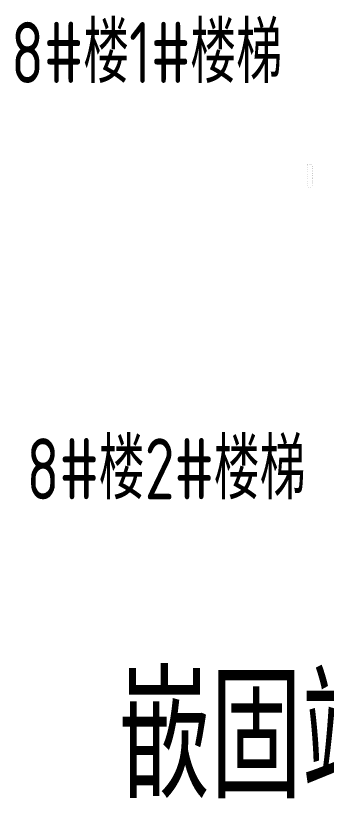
# Model space of a CAD drawing. Extents: x -187783 to -105087, y -63171 to 78346.
# Drawn here: x -187783 to -161109, y -63171 to 4068 of the extents above; entities that cross this region are included whole.
import ezdxf

# ---------------------------------------------------------------- set-up
doc = ezdxf.new("R2010")
doc.units = 0
doc.header["$LTSCALE"] = 500
doc.linetypes.add('109-34 轴网$0$L1$0$$AUDIT_BAD_LTYPE1', pattern=[0])
doc.layers.add('02-TEXT_标注', color=130, linetype='CONTINUOUS')
doc.layers.add('审图后修改', color=6, linetype='CONTINUOUS', plot=False)
doc.styles.add('TSSD_Rein', font='Tssdeng.shx', dxfattribs={"width": 0.7, "bigfont": 'hztxt.shx'})

msp = doc.modelspace()

# ---------------------------------------------------------------- linework, layer by layer
at = {"layer": '审图后修改', "linetype": '109-34 轴网$0$L1$0$$AUDIT_BAD_LTYPE1'}
msp.add_lwpolyline([(-162722.6, -8712.7, 0, 10, -0.5205671), (-162622.6, -8712.7, 0, 10, -0.5205671), (-162522.6, -8712.7, 0, 10, -0.5205671), (-162422.6, -8712.7, 0, 10, -0.5205671), (-162322.6, -8712.7, 0, 10, -0.5205671), (-162284.6, -8774.7, 0, 10, -0.5205671), (-162284.6, -8874.7, 0, 10, -0.5205671), (-162284.6, -8974.7, 0, 10, -0.5205671), (-162284.6, -9074.7, 0, 10, -0.5205671), (-162284.6, -9174.7, 0, 10, -0.5205671), (-162284.6, -9274.7, 0, 10, -0.5205671), (-162284.6, -9374.7, 0, 10, -0.5205671), (-162284.6, -9474.7, 0, 10, -0.5205671), (-162284.6, -9574.7, 0, 10, -0.5205671), (-162284.6, -9674.7, 0, 10, -0.5205671), (-162284.6, -9774.7, 0, 10, -0.5205671), (-162284.6, -9874.7, 0, 10, -0.5205671), (-162284.6, -9974.7, 0, 10, -0.5205671), (-162284.6, -10074.7, 0, 10, -0.5205671), (-162284.6, -10174.7, 0, 10, -0.5205671), (-162284.6, -10274.7, 0, 10, -0.5205671), (-162284.6, -10374.7, 0, 10, -0.5205671), (-162284.6, -10474.7, 0, 10, -0.5205671), (-162284.6, -10574.7, 0, 10, -0.5205671), (-162284.6, -10674.7, 0, 10, -0.5205671), (-162367.2, -10692.1, 0, 10, -0.5205671), (-162467.2, -10692.1, 0, 10, -0.5205671), (-162567.2, -10692.1, 0, 10, -0.5205671), (-162667.2, -10692.1, 0, 10, -0.5205671), (-162722.6, -10647.5, 0, 10, -0.5205671), (-162722.6, -10547.5, 0, 10, -0.5205671), (-162722.6, -10447.5, 0, 10, -0.5205671), (-162722.6, -10347.5, 0, 10, -0.5205671), (-162722.6, -10247.5, 0, 10, -0.5205671), (-162722.6, -10147.5, 0, 10, -0.5205671), (-162722.6, -10047.5, 0, 10, -0.5205671), (-162722.6, -9947.5, 0, 10, -0.5205671), (-162722.6, -9847.5, 0, 10, -0.5205671), (-162722.6, -9747.5, 0, 10, -0.5205671), (-162722.6, -9647.5, 0, 10, -0.5205671), (-162722.6, -9547.5, 0, 10, -0.5205671), (-162722.6, -9447.5, 0, 10, -0.5205671), (-162722.6, -9347.5, 0, 10, -0.5205671), (-162722.6, -9247.5, 0, 10, -0.5205671), (-162722.6, -9147.5, 0, 10, -0.5205671), (-162722.6, -9047.5, 0, 10, -0.5205671), (-162722.6, -8947.5, 0, 10, -0.5205671), (-162722.6, -8847.5, 0, 10, -0.5205671)], format="xyseb", close=True, dxfattribs=at)

# ---------------------------------------------------------------- texts
at = {"layer": '02-TEXT_标注', "style": 'TSSD_Rein', "width": 0.75}
for s, p in [('8#楼1#楼梯', (-188185.6, -1728.1)), ('8#楼2#楼梯', (-186854.5, -37492.6))]:
    msp.add_text(s, height=5250, dxfattribs=at).set_placement(p)
at = {"layer": '02-TEXT_标注', "color": 6, "style": 'TSSD_Rein', "width": 0.75}
msp.add_text('嵌固端部位', height=10500, dxfattribs=at).set_placement((-178943.4, -63145.4))

doc.saveas('drawing.dxf')
